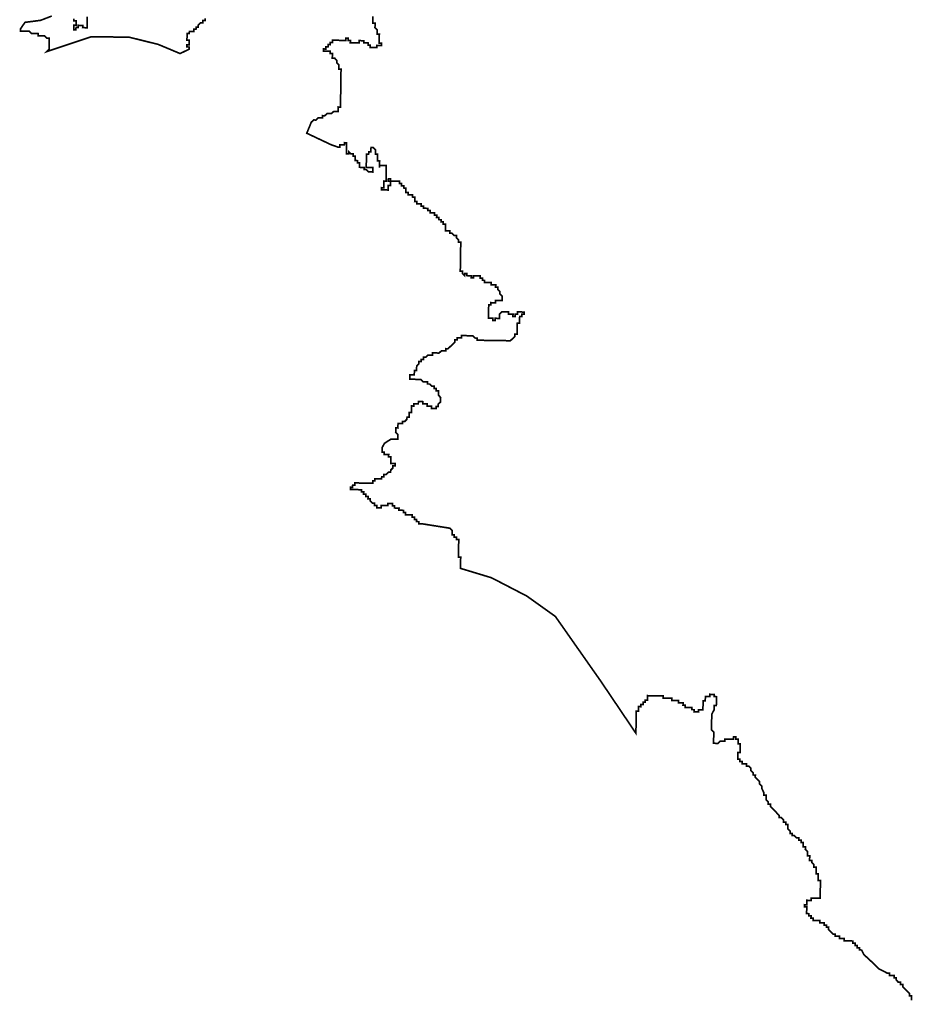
# Model space of a CAD drawing. Header units: metres. Extents: x 257673 to 289848, y 2129691 to 2228029.
# Drawn here: x 273627 to 275224, y 2143651 to 2145399 of the extents above; entities that cross this region are included whole.
import ezdxf

# ---------------------------------------------------------------- set-up
doc = ezdxf.new("R2010")
doc.units = ezdxf.units.M
doc.header["$MEASUREMENT"] = 0
doc.layers.add('HAZARDS LINE', color=1, linetype='Continuous')

msp = doc.modelspace()

# ---------------------------------------------------------------- linework, layer by layer
at = {"layer": 'HAZARDS LINE', "lineweight": 18}
for points in [[(273959.2, 2145400.8, 2.98, 2.98, 0), (273959.2, 2145396.8, 2.98, 2.98, 0), (273955.2, 2145396.9, 2.98, 2.98, 0), (273955.2, 2145392.9, 2.98, 2.98, 0), (273951.2, 2145393, 2.98, 2.98, 0), (273947.1, 2145389, 2.98, 2.98, 0), (273947.1, 2145385.1, 2.98, 2.98, 0), (273943.1, 2145385.1, 2.98, 2.98, 0), (273943, 2145381.2, 2.98, 2.98, 0), (273939.1, 2145381.2, 2.98, 2.98, 0), (273939, 2145377.2, 2.98, 2.98, 0), (273935, 2145377.3, 2.98, 2.98, 0), (273931.1, 2145377.4, 2.98, 2.98, 0), (273931, 2145373.4, 2.98, 2.98, 0), (273927, 2145373.4, 2.98, 2.98, 0), (273927, 2145369.5, 2.98, 2.98, 0), (273926.9, 2145365.5, 2.98, 2.98, 0), (273926.9, 2145361.5, 2.98, 2.98, 0), (273930.8, 2145361.5, 2.98, 2.98, 0), (273930.8, 2145357.5, 2.98, 2.98, 0), (273930.7, 2145353.5, 2.98, 2.98, 0), (273926.7, 2145353.6, 2.98, 2.98, 0), (273926.7, 2145349.6, 2.98, 2.98, 0), (273930.7, 2145349.5, 2.98, 2.98, 0), (273930.6, 2145345.6, 2.98, 2.98, 0), (273914.6, 2145337.8, 2.98, 2.98, 0), (273875.1, 2145354.3, 2.98, 2.98, 0), (273823.6, 2145367, 2.98, 2.98, 0), (273756, 2145368, 2.98, 2.98, 0), (273676.1, 2145341.4, 2.98, 2.98, 0), (273680.1, 2145345.3, 2.98, 2.98, 0), (273680.2, 2145349.3, 2.98, 2.98, 0), (273680.2, 2145353.2, 2.98, 2.98, 0), (273680.3, 2145357.2, 2.98, 2.98, 0), (273680.4, 2145361.2, 2.98, 2.98, 0), (273680.4, 2145365.2, 2.98, 2.98, 0), (273676.4, 2145365.2, 2.98, 2.98, 0), (273672.5, 2145369.3, 2.98, 2.98, 0), (273668.5, 2145369.3, 2.98, 2.98, 0), (273664.6, 2145369.4, 2.98, 2.98, 0), (273660.6, 2145369.4, 2.98, 2.98, 0), (273660.7, 2145373.4, 2.98, 2.98, 0), (273656.7, 2145373.5, 2.98, 2.98, 0), (273652.7, 2145373.5, 2.98, 2.98, 0), (273648.7, 2145373.6, 2.98, 2.98, 0), (273644.8, 2145377.6, 2.98, 2.98, 0), (273640.8, 2145377.7, 2.98, 2.98, 0), (273636.9, 2145377.7, 2.98, 2.98, 0), (273632.9, 2145377.8, 2.98, 2.98, 0), (273628.9, 2145377.9, 2.98, 2.98, 0), (273629, 2145381.8, 2.98, 2.98, 0), (273637.1, 2145393.6, 2.98, 2.98, 0), (273665, 2145397.2, 2.98, 2.98, 0), (273685, 2145404.9, 2.98, 2.98, 0)], [(273724.7, 2145400.3, 2.98, 2.98, 0), (273724.6, 2145396.3, 2.98, 2.98, 0), (273728.6, 2145396.3, 2.98, 2.98, 0), (273728.5, 2145392.3, 2.98, 2.98, 0), (273728.5, 2145388.3, 2.98, 2.98, 0), (273724.5, 2145388.4, 2.98, 2.98, 0), (273724.4, 2145384.4, 2.98, 2.98, 0), (273724.4, 2145380.4, 2.98, 2.98, 0), (273728.3, 2145380.4, 2.98, 2.98, 0), (273728.4, 2145384.3, 2.98, 2.98, 0), (273732.4, 2145384.3, 2.98, 2.98, 0), (273732.4, 2145388.3, 2.98, 2.98, 0), (273736.4, 2145388.2, 2.98, 2.98, 0), (273740.4, 2145388.1, 2.98, 2.98, 0), (273740.3, 2145384.2, 2.98, 2.98, 0), (273744.3, 2145384.1, 2.98, 2.98, 0), (273748.3, 2145384, 2.98, 2.98, 0), (273748.3, 2145388, 2.98, 2.98, 0), (273748.4, 2145392, 2.98, 2.98, 0), (273748.5, 2145396, 2.98, 2.98, 0), (273748.5, 2145399.9, 2.98, 2.98, 0), (273748.6, 2145403.9, 2.98, 2.98, 0)], [(275222.8, 2143644.4, 2.98, 2.98, 0), (275222.9, 2143652.3, 2.98, 2.98, 0), (275218.9, 2143652.4, 2.98, 2.98, 0), (275219, 2143656.4, 2.98, 2.98, 0), (275215, 2143660.4, 2.98, 2.98, 0), (275207.2, 2143668.5, 2.98, 2.98, 0), (275207.2, 2143672.4, 2.98, 2.98, 0), (275203.3, 2143672.5, 2.98, 2.98, 0), (275203.3, 2143676.5, 2.98, 2.98, 0), (275199.3, 2143676.5, 2.98, 2.98, 0), (275195.4, 2143680.5, 2.98, 2.98, 0), (275195.4, 2143684.5, 2.98, 2.98, 0), (275191.5, 2143684.6, 2.98, 2.98, 0), (275191.5, 2143688.5, 2.98, 2.98, 0), (275183.6, 2143688.6, 2.98, 2.98, 0), (275183.6, 2143692.6, 2.98, 2.98, 0), (275179.6, 2143692.7, 2.98, 2.98, 0), (275163.8, 2143700.8, 2.98, 2.98, 0), (275156, 2143708.9, 2.98, 2.98, 0), (275137.4, 2143726.2, 2.98, 2.98, 0), (275133.5, 2143734.2, 2.98, 2.98, 0), (275129.5, 2143734.3, 2.98, 2.98, 0), (275129.6, 2143738.2, 2.98, 2.98, 0), (275125.6, 2143738.3, 2.98, 2.98, 0), (275125.7, 2143742.3, 2.98, 2.98, 0), (275121.7, 2143742.3, 2.98, 2.98, 0), (275121.8, 2143746.3, 2.98, 2.98, 0), (275117.8, 2143746.4, 2.98, 2.98, 0), (275117.9, 2143750.3, 2.98, 2.98, 0), (275102, 2143750.6, 2.98, 2.98, 0), (275102, 2143754.6, 2.98, 2.98, 0), (275094.1, 2143754.7, 2.98, 2.98, 0), (275094.1, 2143758.7, 2.98, 2.98, 0), (275086.2, 2143758.8, 2.98, 2.98, 0), (275086.2, 2143762.7, 2.98, 2.98, 0), (275082.3, 2143762.8, 2.98, 2.98, 0), (275078.3, 2143766.8, 2.98, 2.98, 0), (275074.4, 2143770.9, 2.98, 2.98, 0), (275074.5, 2143774.9, 2.98, 2.98, 0), (275070.5, 2143774.9, 2.98, 2.98, 0), (275070.6, 2143778.9, 2.98, 2.98, 0), (275066.6, 2143778.9, 2.98, 2.98, 0), (275066.7, 2143782.9, 2.98, 2.98, 0), (275058.7, 2143783, 2.98, 2.98, 0), (275058.8, 2143787, 2.98, 2.98, 0), (275046.8, 2143787.2, 2.98, 2.98, 0), (275046.9, 2143791.2, 2.98, 2.98, 0), (275042.9, 2143791.2, 2.98, 2.98, 0), (275043, 2143795.2, 2.98, 2.98, 0), (275039, 2143795.3, 2.98, 2.98, 0), (275039.1, 2143799.2, 2.98, 2.98, 0), (275035.1, 2143799.3, 2.98, 2.98, 0), (275035.3, 2143811.2, 2.98, 2.98, 0), (275031.3, 2143811.3, 2.98, 2.98, 0), (275031.4, 2143815.3, 2.98, 2.98, 0), (275035.3, 2143815.2, 2.98, 2.98, 0), (275035.4, 2143823.1, 2.98, 2.98, 0), (275043.4, 2143823, 2.98, 2.98, 0), (275043.5, 2143827, 2.98, 2.98, 0), (275059.4, 2143826.8, 2.98, 2.98, 0), (275059.8, 2143858.6, 2.98, 2.98, 0), (275055.9, 2143858.6, 2.98, 2.98, 0), (275056, 2143870.6, 2.98, 2.98, 0), (275052.1, 2143870.6, 2.98, 2.98, 0), (275052.2, 2143882.5, 2.98, 2.98, 0), (275048.3, 2143882.6, 2.98, 2.98, 0), (275048.3, 2143886.6, 2.98, 2.98, 0), (275044.4, 2143890.6, 2.98, 2.98, 0), (275044.5, 2143894.6, 2.98, 2.98, 0), (275040.5, 2143894.6, 2.98, 2.98, 0), (275040.6, 2143902.6, 2.98, 2.98, 0), (275036.6, 2143902.7, 2.98, 2.98, 0), (275036.7, 2143910.6, 2.98, 2.98, 0), (275032.8, 2143914.6, 2.98, 2.98, 0), (275032.9, 2143918.6, 2.98, 2.98, 0), (275028.9, 2143918.7, 2.98, 2.98, 0), (275029, 2143926.6, 2.98, 2.98, 0), (275025.1, 2143926.7, 2.98, 2.98, 0), (275025.1, 2143930.7, 2.98, 2.98, 0), (275021.1, 2143930.7, 2.98, 2.98, 0), (275021.2, 2143934.7, 2.98, 2.98, 0), (275017.2, 2143934.8, 2.98, 2.98, 0), (275013.3, 2143938.8, 2.98, 2.98, 0), (275009.3, 2143938.9, 2.98, 2.98, 0), (275009.4, 2143942.8, 2.98, 2.98, 0), (275005.4, 2143942.9, 2.98, 2.98, 0), (275005.5, 2143946.9, 2.98, 2.98, 0), (275001.6, 2143950.9, 2.98, 2.98, 0), (275001.7, 2143958.8, 2.98, 2.98, 0), (274997.7, 2143958.9, 2.98, 2.98, 0), (274997.8, 2143962.9, 2.98, 2.98, 0), (274993.8, 2143962.9, 2.98, 2.98, 0), (274993.8, 2143966.9, 2.98, 2.98, 0), (274989.9, 2143971, 2.98, 2.98, 0), (274986, 2143971, 2.98, 2.98, 0), (274986, 2143975, 2.98, 2.98, 0), (274982.1, 2143979, 2.98, 2.98, 0), (274978.2, 2143983.1, 2.98, 2.98, 0), (274974.3, 2143987.1, 2.98, 2.98, 0), (274970.4, 2143991.1, 2.98, 2.98, 0), (274970.4, 2143995.1, 2.98, 2.98, 0), (274966.4, 2143995.2, 2.98, 2.98, 0), (274966.5, 2143999.1, 2.98, 2.98, 0), (274962.6, 2144003.2, 2.98, 2.98, 0), (274962.7, 2144011.1, 2.98, 2.98, 0), (274958.7, 2144011.2, 2.98, 2.98, 0), (274958.8, 2144015.2, 2.98, 2.98, 0), (274954.9, 2144023.2, 2.98, 2.98, 0), (274955, 2144027.1, 2.98, 2.98, 0), (274951.1, 2144031.2, 2.98, 2.98, 0), (274951.1, 2144035.1, 2.98, 2.98, 0), (274943.3, 2144043.2, 2.98, 2.98, 0), (274943.4, 2144047.2, 2.98, 2.98, 0), (274939.4, 2144047.3, 2.98, 2.98, 0), (274939.4, 2144051.2, 2.98, 2.98, 0), (274935.5, 2144055.3, 2.98, 2.98, 0), (274935.6, 2144059.2, 2.98, 2.98, 0), (274931.7, 2144063.3, 2.98, 2.98, 0), (274927.7, 2144063.3, 2.98, 2.98, 0), (274927.7, 2144067.3, 2.98, 2.98, 0), (274919.8, 2144067.4, 2.98, 2.98, 0), (274919.9, 2144071.4, 2.98, 2.98, 0), (274915.9, 2144071.5, 2.98, 2.98, 0), (274915.9, 2144075.4, 2.98, 2.98, 0), (274912, 2144075.5, 2.98, 2.98, 0), (274912, 2144079.5, 2.98, 2.98, 0), (274912.1, 2144087.4, 2.98, 2.98, 0), (274916.1, 2144087.4, 2.98, 2.98, 0), (274916.4, 2144103.3, 2.98, 2.98, 0), (274912.4, 2144103.3, 2.98, 2.98, 0), (274912.5, 2144111.3, 2.98, 2.98, 0), (274908.5, 2144111.3, 2.98, 2.98, 0), (274908.6, 2144115.3, 2.98, 2.98, 0), (274904.6, 2144115.4, 2.98, 2.98, 0), (274904.5, 2144111.4, 2.98, 2.98, 0), (274888.6, 2144111.6, 2.98, 2.98, 0), (274888.6, 2144107.7, 2.98, 2.98, 0), (274880.6, 2144107.8, 2.98, 2.98, 0), (274876.6, 2144103.9, 2.98, 2.98, 0), (274872.6, 2144103.9, 2.98, 2.98, 0), (274868.7, 2144104, 2.98, 2.98, 0), (274869, 2144123.8, 2.98, 2.98, 0), (274865, 2144127.9, 2.98, 2.98, 0), (274865.4, 2144155.7, 2.98, 2.98, 0), (274869.5, 2144163.6, 2.98, 2.98, 0), (274869.7, 2144171.6, 2.98, 2.98, 0), (274873.6, 2144171.5, 2.98, 2.98, 0), (274873.9, 2144187.4, 2.98, 2.98, 0), (274869.9, 2144187.5, 2.98, 2.98, 0), (274870, 2144191.4, 2.98, 2.98, 0), (274862, 2144191.6, 2.98, 2.98, 0), (274861.9, 2144187.6, 2.98, 2.98, 0), (274854, 2144187.7, 2.98, 2.98, 0), (274853.9, 2144179.7, 2.98, 2.98, 0), (274849.9, 2144179.8, 2.98, 2.98, 0), (274849.7, 2144163.9, 2.98, 2.98, 0), (274841.7, 2144164, 2.98, 2.98, 0), (274841.7, 2144160, 2.98, 2.98, 0), (274833.7, 2144160.2, 2.98, 2.98, 0), (274833.8, 2144164.1, 2.98, 2.98, 0), (274829.8, 2144164.2, 2.98, 2.98, 0), (274829.9, 2144168.2, 2.98, 2.98, 0), (274817.9, 2144168.3, 2.98, 2.98, 0), (274818, 2144172.3, 2.98, 2.98, 0), (274814, 2144172.4, 2.98, 2.98, 0), (274814.1, 2144176.4, 2.98, 2.98, 0), (274806.1, 2144176.5, 2.98, 2.98, 0), (274806.2, 2144180.5, 2.98, 2.98, 0), (274794.3, 2144180.6, 2.98, 2.98, 0), (274794.3, 2144184.6, 2.98, 2.98, 0), (274778.4, 2144184.8, 2.98, 2.98, 0), (274778.5, 2144188.8, 2.98, 2.98, 0), (274750.6, 2144189.2, 2.98, 2.98, 0), (274750.5, 2144181.3, 2.98, 2.98, 0), (274746.6, 2144181.3, 2.98, 2.98, 0), (274746.5, 2144177.4, 2.98, 2.98, 0), (274742.5, 2144177.4, 2.98, 2.98, 0), (274742.5, 2144173.4, 2.98, 2.98, 0), (274738.5, 2144173.5, 2.98, 2.98, 0), (274738.4, 2144169.5, 2.98, 2.98, 0), (274734.5, 2144169.6, 2.98, 2.98, 0), (274734.3, 2144161.6, 2.98, 2.98, 0), (274730.4, 2144161.7, 2.98, 2.98, 0), (274729.8, 2144121.9, 2.98, 2.98, 0), (274667.5, 2144214.3, 2.98, 2.98, 0), (274585.8, 2144330.8, 2.98, 2.98, 0), (274534.6, 2144367.4, 2.98, 2.98, 0), (274471.5, 2144400.1, 2.98, 2.98, 0), (274416.1, 2144416.9, 2.98, 2.98, 0), (274416.4, 2144436.7, 2.98, 2.98, 0), (274412.4, 2144436.8, 2.98, 2.98, 0), (274412.9, 2144468.6, 2.98, 2.98, 0), (274408.9, 2144468.7, 2.98, 2.98, 0), (274409, 2144472.6, 2.98, 2.98, 0), (274405, 2144472.7, 2.98, 2.98, 0), (274405, 2144476.7, 2.98, 2.98, 0), (274401.1, 2144476.7, 2.98, 2.98, 0), (274401.2, 2144484.7, 2.98, 2.98, 0), (274397.3, 2144488.7, 2.98, 2.98, 0), (274349.4, 2144496.3, 2.98, 2.98, 0), (274341.4, 2144496.5, 2.98, 2.98, 0), (274341.5, 2144500.4, 2.98, 2.98, 0), (274337.5, 2144500.5, 2.98, 2.98, 0), (274337.6, 2144504.5, 2.98, 2.98, 0), (274333.6, 2144504.5, 2.98, 2.98, 0), (274333.6, 2144508.5, 2.98, 2.98, 0), (274329.7, 2144508.6, 2.98, 2.98, 0), (274329.7, 2144512.5, 2.98, 2.98, 0), (274317.8, 2144512.7, 2.98, 2.98, 0), (274317.9, 2144516.7, 2.98, 2.98, 0), (274313.9, 2144516.7, 2.98, 2.98, 0), (274313.9, 2144520.7, 2.98, 2.98, 0), (274306, 2144520.8, 2.98, 2.98, 0), (274306.1, 2144524.8, 2.98, 2.98, 0), (274298.1, 2144524.9, 2.98, 2.98, 0), (274298.2, 2144528.9, 2.98, 2.98, 0), (274294.2, 2144529, 2.98, 2.98, 0), (274294.2, 2144532.9, 2.98, 2.98, 0), (274286.3, 2144533.1, 2.98, 2.98, 0), (274286.2, 2144529.1, 2.98, 2.98, 0), (274274.3, 2144529.3, 2.98, 2.98, 0), (274274.3, 2144525.3, 2.98, 2.98, 0), (274266.3, 2144525.4, 2.98, 2.98, 0), (274266.4, 2144529.4, 2.98, 2.98, 0), (274262.4, 2144529.4, 2.98, 2.98, 0), (274262.4, 2144533.4, 2.98, 2.98, 0), (274258.5, 2144533.5, 2.98, 2.98, 0), (274254.6, 2144537.5, 2.98, 2.98, 0), (274254.6, 2144541.5, 2.98, 2.98, 0), (274250.6, 2144541.5, 2.98, 2.98, 0), (274250.7, 2144545.5, 2.98, 2.98, 0), (274246.7, 2144545.6, 2.98, 2.98, 0), (274246.8, 2144549.6, 2.98, 2.98, 0), (274242.8, 2144549.6, 2.98, 2.98, 0), (274242.9, 2144553.6, 2.98, 2.98, 0), (274238.9, 2144553.6, 2.98, 2.98, 0), (274239, 2144557.6, 2.98, 2.98, 0), (274219.1, 2144557.9, 2.98, 2.98, 0), (274219.1, 2144561.9, 2.98, 2.98, 0), (274223.1, 2144561.8, 2.98, 2.98, 0), (274223.2, 2144565.8, 2.98, 2.98, 0), (274227.1, 2144565.8, 2.98, 2.98, 0), (274227.2, 2144569.7, 2.98, 2.98, 0), (274259, 2144569.3, 2.98, 2.98, 0), (274259.1, 2144573.2, 2.98, 2.98, 0), (274263, 2144573.2, 2.98, 2.98, 0), (274263.1, 2144577.1, 2.98, 2.98, 0), (274275, 2144577, 2.98, 2.98, 0), (274275.1, 2144580.9, 2.98, 2.98, 0), (274279.1, 2144580.9, 2.98, 2.98, 0), (274279.1, 2144584.9, 2.98, 2.98, 0), (274283.1, 2144584.8, 2.98, 2.98, 0), (274287.1, 2144588.7, 2.98, 2.98, 0), (274291.1, 2144588.7, 2.98, 2.98, 0), (274291.2, 2144592.6, 2.98, 2.98, 0), (274295.2, 2144596.6, 2.98, 2.98, 0), (274295.2, 2144600.5, 2.98, 2.98, 0), (274299.2, 2144600.5, 2.98, 2.98, 0), (274299.3, 2144604.4, 2.98, 2.98, 0), (274291.3, 2144604.6, 2.98, 2.98, 0), (274291.5, 2144616.5, 2.98, 2.98, 0), (274287.5, 2144616.5, 2.98, 2.98, 0), (274287.6, 2144620.5, 2.98, 2.98, 0), (274283.6, 2144620.6, 2.98, 2.98, 0), (274279.6, 2144620.6, 2.98, 2.98, 0), (274279.7, 2144624.6, 2.98, 2.98, 0), (274275.7, 2144624.7, 2.98, 2.98, 0), (274275.8, 2144632.6, 2.98, 2.98, 0), (274279.9, 2144640.5, 2.98, 2.98, 0), (274292, 2144648.3, 2.98, 2.98, 0), (274303.9, 2144648.1, 2.98, 2.98, 0), (274304, 2144656.1, 2.98, 2.98, 0), (274300.1, 2144660.1, 2.98, 2.98, 0), (274300.2, 2144668.1, 2.98, 2.98, 0), (274304.2, 2144668, 2.98, 2.98, 0), (274304.3, 2144675.9, 2.98, 2.98, 0), (274312.3, 2144675.8, 2.98, 2.98, 0), (274312.3, 2144679.8, 2.98, 2.98, 0), (274316.3, 2144679.7, 2.98, 2.98, 0), (274320.3, 2144683.7, 2.98, 2.98, 0), (274320.4, 2144687.6, 2.98, 2.98, 0), (274324.4, 2144687.6, 2.98, 2.98, 0), (274324.5, 2144695.5, 2.98, 2.98, 0), (274328.5, 2144695.5, 2.98, 2.98, 0), (274328.6, 2144707.4, 2.98, 2.98, 0), (274332.6, 2144707.3, 2.98, 2.98, 0), (274332.7, 2144711.3, 2.98, 2.98, 0), (274340.6, 2144711.2, 2.98, 2.98, 0), (274340.7, 2144715.2, 2.98, 2.98, 0), (274348.6, 2144715.1, 2.98, 2.98, 0), (274348.6, 2144711.1, 2.98, 2.98, 0), (274356.5, 2144711, 2.98, 2.98, 0), (274356.5, 2144707, 2.98, 2.98, 0), (274364.4, 2144706.9, 2.98, 2.98, 0), (274364.4, 2144702.9, 2.98, 2.98, 0), (274372.3, 2144702.8, 2.98, 2.98, 0), (274372.4, 2144706.7, 2.98, 2.98, 0), (274376.3, 2144706.7, 2.98, 2.98, 0), (274376.4, 2144710.7, 2.98, 2.98, 0), (274380.4, 2144714.6, 2.98, 2.98, 0), (274380.6, 2144722.5, 2.98, 2.98, 0), (274376.6, 2144726.6, 2.98, 2.98, 0), (274376.8, 2144734.5, 2.98, 2.98, 0), (274372.8, 2144734.6, 2.98, 2.98, 0), (274372.8, 2144738.6, 2.98, 2.98, 0), (274368.9, 2144738.6, 2.98, 2.98, 0), (274368.9, 2144742.6, 2.98, 2.98, 0), (274364.9, 2144742.6, 2.98, 2.98, 0), (274361, 2144746.7, 2.98, 2.98, 0), (274357.1, 2144746.7, 2.98, 2.98, 0), (274357.1, 2144750.7, 2.98, 2.98, 0), (274349.2, 2144750.8, 2.98, 2.98, 0), (274345.2, 2144754.9, 2.98, 2.98, 0), (274325.4, 2144755.2, 2.98, 2.98, 0), (274325.5, 2144763.1, 2.98, 2.98, 0), (274333.4, 2144763, 2.98, 2.98, 0), (274333.6, 2144770.9, 2.98, 2.98, 0), (274337.5, 2144770.9, 2.98, 2.98, 0), (274337.7, 2144778.8, 2.98, 2.98, 0), (274341.7, 2144782.8, 2.98, 2.98, 0), (274341.7, 2144786.7, 2.98, 2.98, 0), (274345.7, 2144786.7, 2.98, 2.98, 0), (274345.8, 2144790.6, 2.98, 2.98, 0), (274349.8, 2144790.6, 2.98, 2.98, 0), (274349.8, 2144794.6, 2.98, 2.98, 0), (274353.8, 2144794.5, 2.98, 2.98, 0), (274357.8, 2144798.4, 2.98, 2.98, 0), (274365.8, 2144798.3, 2.98, 2.98, 0), (274365.8, 2144802.3, 2.98, 2.98, 0), (274377.8, 2144802.1, 2.98, 2.98, 0), (274381.8, 2144806, 2.98, 2.98, 0), (274389.7, 2144805.9, 2.98, 2.98, 0), (274389.8, 2144809.9, 2.98, 2.98, 0), (274393.8, 2144809.8, 2.98, 2.98, 0), (274401.8, 2144817.6, 2.98, 2.98, 0), (274405.9, 2144821.6, 2.98, 2.98, 0), (274405.9, 2144825.5, 2.98, 2.98, 0), (274409.9, 2144825.5, 2.98, 2.98, 0), (274410, 2144829.5, 2.98, 2.98, 0), (274417.9, 2144829.3, 2.98, 2.98, 0), (274418, 2144833.3, 2.98, 2.98, 0), (274437.9, 2144833, 2.98, 2.98, 0), (274441.8, 2144829, 2.98, 2.98, 0), (274445.7, 2144828.9, 2.98, 2.98, 0), (274445.7, 2144825, 2.98, 2.98, 0), (274505.3, 2144824.1, 2.98, 2.98, 0), (274513.4, 2144831.9, 2.98, 2.98, 0), (274513.4, 2144835.9, 2.98, 2.98, 0), (274517.4, 2144835.8, 2.98, 2.98, 0), (274517.7, 2144855.7, 2.98, 2.98, 0), (274521.7, 2144855.6, 2.98, 2.98, 0), (274521.9, 2144867.6, 2.98, 2.98, 0), (274525.8, 2144867.5, 2.98, 2.98, 0), (274525.9, 2144871.5, 2.98, 2.98, 0), (274529.9, 2144871.4, 2.98, 2.98, 0), (274529.9, 2144875.4, 2.98, 2.98, 0), (274525.9, 2144875.5, 2.98, 2.98, 0), (274518, 2144875.6, 2.98, 2.98, 0), (274517.9, 2144871.6, 2.98, 2.98, 0), (274514, 2144871.7, 2.98, 2.98, 0), (274513.9, 2144867.7, 2.98, 2.98, 0), (274509.9, 2144867.7, 2.98, 2.98, 0), (274510, 2144871.7, 2.98, 2.98, 0), (274502, 2144871.8, 2.98, 2.98, 0), (274502.1, 2144875.8, 2.98, 2.98, 0), (274490.2, 2144876, 2.98, 2.98, 0), (274486.1, 2144872.1, 2.98, 2.98, 0), (274486, 2144864.1, 2.98, 2.98, 0), (274478.1, 2144864.2, 2.98, 2.98, 0), (274478, 2144860.3, 2.98, 2.98, 0), (274474, 2144860.3, 2.98, 2.98, 0), (274474.1, 2144864.3, 2.98, 2.98, 0), (274466.1, 2144864.4, 2.98, 2.98, 0), (274466.5, 2144888.3, 2.98, 2.98, 0), (274470.5, 2144888.2, 2.98, 2.98, 0), (274470.5, 2144892.2, 2.98, 2.98, 0), (274478.5, 2144892.1, 2.98, 2.98, 0), (274478.5, 2144896, 2.98, 2.98, 0), (274490.5, 2144895.9, 2.98, 2.98, 0), (274490.6, 2144903.8, 2.98, 2.98, 0), (274486.7, 2144907.8, 2.98, 2.98, 0), (274486.7, 2144911.8, 2.98, 2.98, 0), (274482.8, 2144915.9, 2.98, 2.98, 0), (274482.9, 2144919.8, 2.98, 2.98, 0), (274478.9, 2144919.9, 2.98, 2.98, 0), (274479, 2144923.9, 2.98, 2.98, 0), (274471, 2144924, 2.98, 2.98, 0), (274471.1, 2144928, 2.98, 2.98, 0), (274459.1, 2144928.1, 2.98, 2.98, 0), (274459.2, 2144932.1, 2.98, 2.98, 0), (274455.2, 2144932.2, 2.98, 2.98, 0), (274455.3, 2144936.1, 2.98, 2.98, 0), (274451.3, 2144936.2, 2.98, 2.98, 0), (274451.4, 2144940.2, 2.98, 2.98, 0), (274439.4, 2144940.4, 2.98, 2.98, 0), (274439.4, 2144936.4, 2.98, 2.98, 0), (274435.4, 2144936.4, 2.98, 2.98, 0), (274435.5, 2144940.4, 2.98, 2.98, 0), (274427.5, 2144940.5, 2.98, 2.98, 0), (274427.6, 2144944.5, 2.98, 2.98, 0), (274423.6, 2144944.6, 2.98, 2.98, 0), (274423.5, 2144940.6, 2.98, 2.98, 0), (274419.6, 2144944.6, 2.98, 2.98, 0), (274419.7, 2144948.6, 2.98, 2.98, 0), (274415.7, 2144948.7, 2.98, 2.98, 0), (274416.5, 2145000.3, 2.98, 2.98, 0), (274412.5, 2145000.4, 2.98, 2.98, 0), (274412.6, 2145004.4, 2.98, 2.98, 0), (274408.6, 2145008.4, 2.98, 2.98, 0), (274408.7, 2145012.4, 2.98, 2.98, 0), (274404.7, 2145012.5, 2.98, 2.98, 0), (274400.8, 2145016.5, 2.98, 2.98, 0), (274396.8, 2145016.5, 2.98, 2.98, 0), (274396.9, 2145020.5, 2.98, 2.98, 0), (274389, 2145020.6, 2.98, 2.98, 0), (274389.1, 2145032.6, 2.98, 2.98, 0), (274385.2, 2145032.6, 2.98, 2.98, 0), (274385.2, 2145036.6, 2.98, 2.98, 0), (274381.2, 2145036.7, 2.98, 2.98, 0), (274381.3, 2145040.6, 2.98, 2.98, 0), (274377.3, 2145040.7, 2.98, 2.98, 0), (274377.4, 2145044.7, 2.98, 2.98, 0), (274373.4, 2145044.7, 2.98, 2.98, 0), (274373.5, 2145048.7, 2.98, 2.98, 0), (274369.5, 2145048.8, 2.98, 2.98, 0), (274369.5, 2145052.7, 2.98, 2.98, 0), (274361.6, 2145052.9, 2.98, 2.98, 0), (274361.7, 2145056.8, 2.98, 2.98, 0), (274357.7, 2145056.9, 2.98, 2.98, 0), (274357.7, 2145060.9, 2.98, 2.98, 0), (274349.8, 2145061, 2.98, 2.98, 0), (274349.9, 2145065, 2.98, 2.98, 0), (274345.9, 2145065, 2.98, 2.98, 0), (274345.9, 2145069, 2.98, 2.98, 0), (274338, 2145069.1, 2.98, 2.98, 0), (274338, 2145073.1, 2.98, 2.98, 0), (274334.1, 2145073.1, 2.98, 2.98, 0), (274334.2, 2145081.1, 2.98, 2.98, 0), (274330.2, 2145081.2, 2.98, 2.98, 0), (274330.3, 2145085.1, 2.98, 2.98, 0), (274322.3, 2145085.2, 2.98, 2.98, 0), (274322.4, 2145089.2, 2.98, 2.98, 0), (274318.4, 2145089.3, 2.98, 2.98, 0), (274318.5, 2145097.2, 2.98, 2.98, 0), (274314.5, 2145097.3, 2.98, 2.98, 0), (274314.6, 2145101.3, 2.98, 2.98, 0), (274310.6, 2145101.3, 2.98, 2.98, 0), (274310.7, 2145105.3, 2.98, 2.98, 0), (274306.7, 2145105.4, 2.98, 2.98, 0), (274306.8, 2145109.3, 2.98, 2.98, 0), (274290.9, 2145109.6, 2.98, 2.98, 0), (274290.9, 2145113.5, 2.98, 2.98, 0), (274287, 2145113.6, 2.98, 2.98, 0), (274286.9, 2145109.6, 2.98, 2.98, 0), (274290.9, 2145109.6, 2.98, 2.98, 0), (274290.8, 2145101.6, 2.98, 2.98, 0), (274286.8, 2145101.7, 2.98, 2.98, 0), (274286.7, 2145093.7, 2.98, 2.98, 0), (274274.7, 2145093.9, 2.98, 2.98, 0), (274274.8, 2145097.9, 2.98, 2.98, 0), (274278.8, 2145097.8, 2.98, 2.98, 0), (274279, 2145109.8, 2.98, 2.98, 0), (274282.9, 2145109.7, 2.98, 2.98, 0), (274283.3, 2145137.5, 2.98, 2.98, 0), (274271.4, 2145137.7, 2.98, 2.98, 0), (274271.4, 2145133.7, 2.98, 2.98, 0), (274271.4, 2145137.7, 2.98, 2.98, 0), (274271.5, 2145145.6, 2.98, 2.98, 0), (274267.6, 2145145.7, 2.98, 2.98, 0), (274267.7, 2145157.6, 2.98, 2.98, 0), (274263.8, 2145157.7, 2.98, 2.98, 0), (274263.9, 2145165.6, 2.98, 2.98, 0), (274260, 2145169.7, 2.98, 2.98, 0), (274256, 2145169.7, 2.98, 2.98, 0), (274255.9, 2145161.8, 2.98, 2.98, 0), (274251.9, 2145161.8, 2.98, 2.98, 0), (274251.8, 2145157.9, 2.98, 2.98, 0), (274247.9, 2145157.9, 2.98, 2.98, 0), (274247.5, 2145134.1, 2.98, 2.98, 0), (274259.4, 2145133.9, 2.98, 2.98, 0), (274259.3, 2145125.9, 2.98, 2.98, 0), (274251.4, 2145126.1, 2.98, 2.98, 0), (274247.4, 2145130.1, 2.98, 2.98, 0), (274243.5, 2145130.2, 2.98, 2.98, 0), (274243.5, 2145134.1, 2.98, 2.98, 0), (274235.6, 2145134.3, 2.98, 2.98, 0), (274235.7, 2145142.2, 2.98, 2.98, 0), (274231.7, 2145142.3, 2.98, 2.98, 0), (274231.8, 2145146.2, 2.98, 2.98, 0), (274227.8, 2145146.3, 2.98, 2.98, 0), (274227.9, 2145154.2, 2.98, 2.98, 0), (274224, 2145154.3, 2.98, 2.98, 0), (274224, 2145158.3, 2.98, 2.98, 0), (274220, 2145158.3, 2.98, 2.98, 0), (274216.1, 2145162.4, 2.98, 2.98, 0), (274216.1, 2145158.4, 2.98, 2.98, 0), (274212.1, 2145158.5, 2.98, 2.98, 0), (274212.4, 2145178.3, 2.98, 2.98, 0), (274208.4, 2145178.4, 2.98, 2.98, 0), (274208.3, 2145174.4, 2.98, 2.98, 0), (274200.4, 2145174.5, 2.98, 2.98, 0), (274200.3, 2145170.6, 2.98, 2.98, 0), (274196.4, 2145170.6, 2.98, 2.98, 0), (274184.5, 2145174.8, 2.98, 2.98, 0), (274141.1, 2145195.3, 2.98, 2.98, 0), (274149.3, 2145215.1, 2.98, 2.98, 0), (274153.3, 2145219, 2.98, 2.98, 0), (274157.3, 2145218.9, 2.98, 2.98, 0), (274161.4, 2145222.8, 2.98, 2.98, 0), (274169.3, 2145222.7, 2.98, 2.98, 0), (274169.4, 2145226.7, 2.98, 2.98, 0), (274173.3, 2145226.6, 2.98, 2.98, 0), (274177.4, 2145230.6, 2.98, 2.98, 0), (274185.3, 2145230.4, 2.98, 2.98, 0), (274189.4, 2145234.3, 2.98, 2.98, 0), (274197.3, 2145234.2, 2.98, 2.98, 0), (274197.4, 2145242.2, 2.98, 2.98, 0), (274201.4, 2145242.1, 2.98, 2.98, 0), (274202.4, 2145309.7, 2.98, 2.98, 0), (274198.4, 2145309.8, 2.98, 2.98, 0), (274198.5, 2145317.7, 2.98, 2.98, 0), (274194.6, 2145321.8, 2.98, 2.98, 0), (274194.7, 2145325.7, 2.98, 2.98, 0), (274190.8, 2145329.8, 2.98, 2.98, 0), (274186.8, 2145329.8, 2.98, 2.98, 0), (274186.9, 2145337.8, 2.98, 2.98, 0), (274182.9, 2145337.8, 2.98, 2.98, 0), (274183, 2145341.8, 2.98, 2.98, 0), (274171.1, 2145342, 2.98, 2.98, 0), (274171.1, 2145346, 2.98, 2.98, 0), (274175.1, 2145345.9, 2.98, 2.98, 0), (274175.2, 2145349.9, 2.98, 2.98, 0), (274179.1, 2145349.8, 2.98, 2.98, 0), (274179.2, 2145353.8, 2.98, 2.98, 0), (274183.2, 2145353.7, 2.98, 2.98, 0), (274183.2, 2145357.7, 2.98, 2.98, 0), (274187.2, 2145357.7, 2.98, 2.98, 0), (274187.3, 2145361.6, 2.98, 2.98, 0), (274211.1, 2145361.3, 2.98, 2.98, 0), (274211.2, 2145365.2, 2.98, 2.98, 0), (274215.2, 2145365.2, 2.98, 2.98, 0), (274215.1, 2145361.2, 2.98, 2.98, 0), (274219.1, 2145361.2, 2.98, 2.98, 0), (274219, 2145357.2, 2.98, 2.98, 0), (274234.9, 2145356.9, 2.98, 2.98, 0), (274235, 2145360.9, 2.98, 2.98, 0), (274242.9, 2145360.8, 2.98, 2.98, 0), (274242.9, 2145356.8, 2.98, 2.98, 0), (274250.8, 2145356.7, 2.98, 2.98, 0), (274250.8, 2145352.7, 2.98, 2.98, 0), (274254.7, 2145352.7, 2.98, 2.98, 0), (274254.7, 2145348.7, 2.98, 2.98, 0), (274266.6, 2145348.5, 2.98, 2.98, 0), (274266.6, 2145352.5, 2.98, 2.98, 0), (274274.6, 2145352.4, 2.98, 2.98, 0), (274274.7, 2145356.4, 2.98, 2.98, 0), (274270.7, 2145356.4, 2.98, 2.98, 0), (274270.9, 2145372.3, 2.98, 2.98, 0), (274266.9, 2145372.4, 2.98, 2.98, 0), (274267.1, 2145380.3, 2.98, 2.98, 0), (274263.1, 2145384.4, 2.98, 2.98, 0), (274263.3, 2145392.3, 2.98, 2.98, 0), (274259.3, 2145392.4, 2.98, 2.98, 0), (274259.5, 2145404.3, 2.98, 2.98, 0)]]:
    msp.add_lwpolyline(points, format="xyseb", dxfattribs=at)

doc.saveas('drawing.dxf')
